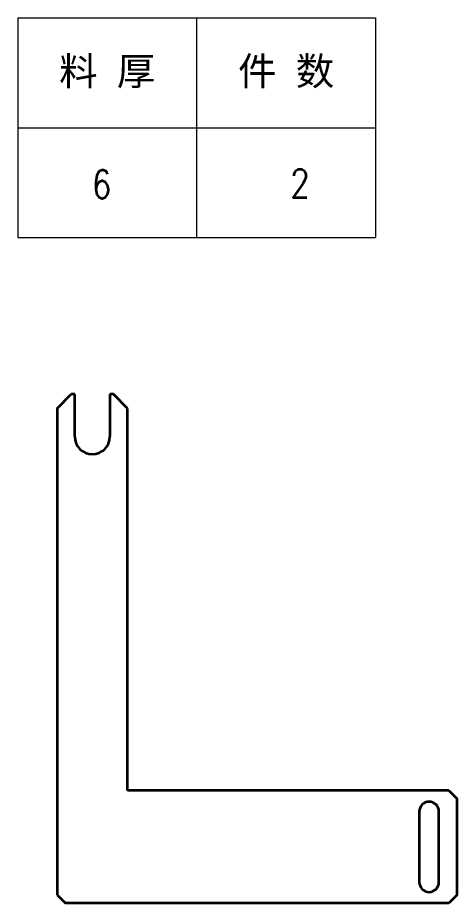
# Model space of a CAD drawing. Header units: millimetres. Extents: x -50406 to 104182, y -50696 to 36260.
# Drawn here: x -49679.4 to -49523.4, y 35946.2 to 36260.3 of the extents above; entities that cross this region are included whole.
import ezdxf
from ezdxf.enums import TextEntityAlignment as Align

# ---------------------------------------------------------------- set-up
doc = ezdxf.new("R2010")
doc.units = ezdxf.units.MM
doc.header["$LTSCALE"] = 0.5
doc.layers.add('标注线', color=3, linetype='Continuous', lineweight=18)
doc.styles.add('DIM', font='romans.shx', dxfattribs={"width": 0.8, "bigfont": 'bigfont.shx'})
doc.styles.get("Standard").update_dxf_attribs({"font": 'simplex.shx'})

# ---------------------------------------------------------------- blocks, each defined once
blk = doc.blocks.new('*T63')
at = {"color": 0, "linetype": 'ByBlock', "lineweight": -2, "transparency": 16777216}
for p, q in [((0, 0), (127, 0)), ((0, 0), (0, -78)), ((63.5, 0), (63.5, -78)), ((127, 0), (127, -78)), ((0, -39), (127, -39)), ((0, -78), (127, -78))]:
    blk.add_line(p, q, dxfattribs=at)
at = {"color": 0, "transparency": 16777216, "char_height": 10, "width": 60.5, "attachment_point": 5}
for s, insert in [('{\\fSimSun|b0|i0|c134|p2;料 厚}', (31.75, -19.5)), ('{\\fSimSun|b0|i0|c134|p2;件 数}', (95.25, -19.5))]:
    blk.add_mtext(s, dxfattribs=dict(at, insert=insert))
blk = doc.blocks.new('拆图参数')
blk.add_blockref('*T63', (-63.5, 78))
at = {"style": 'DIM', "width": 0.8}
blk.add_attdef('6', text='', height=10, dxfattribs=at).set_placement((-37.13, 18.91), align=Align.MIDDLE_LEFT)
blk.add_attdef('1', text='', height=10, dxfattribs=at).set_placement((36.65, 19.27), align=Align.MIDDLE_CENTER)

msp = doc.modelspace()

# ---------------------------------------------------------------- linework, layer by layer
at = {"color": 7, "lineweight": 35, "ltscale": 0.176777}
for p, q in [((-49665.414, 36121.703), (-49660.414, 36126.703)), ((-49640.414, 36121.703), (-49645.414, 36126.703))]:
    msp.add_line(p, q, dxfattribs=at)
at = {"color": 7, "lineweight": 35, "ltscale": 0.03125}
for p, q in [((-49659.164, 36126.703), (-49660.414, 36126.703)), ((-49645.414, 36126.703), (-49646.664, 36126.703)), ((-49665.414, 35949.203), (-49662.414, 35946.203)), ((-49526.414, 35946.203), (-49662.414, 35946.203))]:
    msp.add_line(p, q, dxfattribs=at)
at = {"color": 7, "lineweight": 35, "ltscale": 0.375}
for p, q in [((-49659.164, 36111.703), (-49659.164, 36126.703)), ((-49646.664, 36126.703), (-49646.664, 36111.703))]:
    msp.add_line(p, q, dxfattribs=at)
at = {"color": 7, "lineweight": 35}
for p, q in [((-49665.414, 36121.703), (-49665.414, 35949.203)), ((-49640.414, 35986.203), (-49640.414, 36121.703)), ((-49526.414, 35986.203), (-49640.414, 35986.203)), ((-49523.414, 35949.203), (-49523.414, 35983.203)), ((-49536.914, 35978.703), (-49536.914, 35953.703)), ((-49529.914, 35953.703), (-49529.914, 35978.703))]:
    msp.add_line(p, q, dxfattribs=at)
at = {"color": 7, "lineweight": 35, "ltscale": 0.106066}
for p, q in [((-49526.414, 35986.203), (-49523.414, 35983.203)), ((-49523.414, 35949.203), (-49526.414, 35946.203))]:
    msp.add_line(p, q, dxfattribs=at)
at = {"color": 7, "lineweight": 35}
for centre, radius, start, end in [((-49652.914, 36111.703), 6.25, 180.00001, 360), ((-49533.414, 35978.703), 3.5, 360, 180), ((-49533.414, 35953.703), 3.5, 180, 360)]:
    msp.add_arc(centre, radius, start, end, dxfattribs=at)

# ---------------------------------------------------------------- block references
at = {"layer": '标注线'}
msp.add_blockref('拆图参数', (-49615.894, 36182.256), dxfattribs=at).add_auto_attribs({'1': '2', '6': '6'})

doc.saveas('drawing.dxf')
